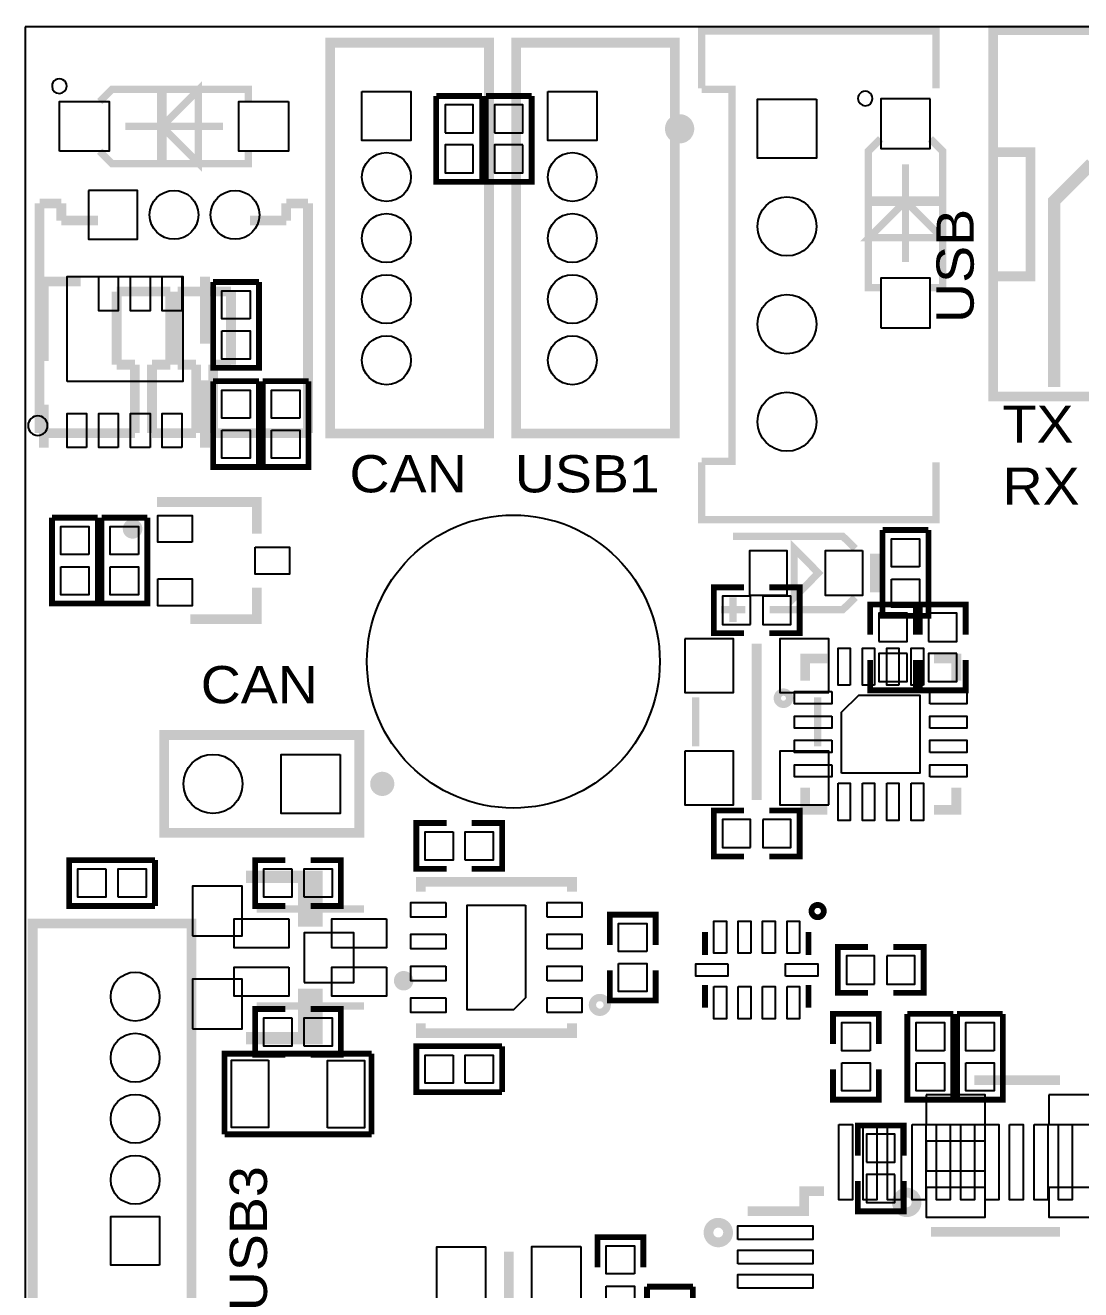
# Model space of a CAD drawing. Extents: x 0 to 44.2, y -0.6 to 47.
# Drawn here: x 0 to 21.62, y 21.14 to 47.03 of the extents above; entities that cross this region are included whole.
import ezdxf

# ---------------------------------------------------------------- set-up
doc = ezdxf.new("R2010")
doc.units = 0
for name, color, linetype in [('OUTLINE', 7, 'CONTINUOUS'), ('SILKSCREEN_BOTTOM', 230, 'CONTINUOUS'), ('SILKSCREEN_TOP', 7, 'CONTINUOUS'), ('SOLDERMASK_BOTTOM', 94, 'CONTINUOUS'), ('SOLDERMASK_TOP', 94, 'CONTINUOUS')]:
    doc.layers.add(name, color=color, linetype=linetype)

msp = doc.modelspace()

# ---------------------------------------------------------------- linework, layer by layer
at = {"layer": 'OUTLINE'}
msp.add_lwpolyline([(0, 47.00016), (0, 0), (44.00042, 0), (44.00042, 47.00016)], close=True, dxfattribs=at)
at = {"layer": 'SILKSCREEN_BOTTOM'}
for points, const_width in [([(8.4201, 45.58284), (9.3599, 45.58284)], 0.11938), ([(8.4201, 45.58284), (8.4201, 43.82516), (9.3599, 43.82516), (9.3599, 45.58284)], 0.11938), ([(9.4361, 45.58284), (10.3759, 45.58284)], 0.11938), ([(9.4361, 45.58284), (9.4361, 43.82516), (10.3759, 43.82516), (10.3759, 45.58284)], 0.11938), ([(17.526, 41.656), (17.272, 41.656), (17.272, 44.45), (17.526, 44.704)], 0.1524), ([(18.542, 44.704), (18.796, 44.45), (18.796, 41.656), (18.542, 41.656)], 0.1524), ([(18.034, 44.18076), (18.034, 42.17924)], 0.14986), ([(18.034, 43.42892), (17.2847, 42.67962), (18.7833, 42.67962), (18.034, 43.42892)], 0.14986), ([(18.7833, 43.42892), (17.2847, 43.42892)], 0.20066), ([(0.2921, 43.38066), (0.2921, 38.67912)], 0.20066), ([(0.73914, 43.38066), (0.2921, 43.38066)], 0.20066), ([(0.73914, 43.03014), (0.73914, 43.38066)], 0.20066), ([(5.79374, 43.38066), (5.3467, 43.38066)], 0.20066), ([(5.3467, 43.38066), (5.3467, 43.03014)], 0.20066), ([(5.79374, 38.67912), (5.79374, 43.38066)], 0.20066), ([(1.48844, 43.03014), (0.73914, 43.03014)], 0.20066), ([(5.3467, 43.03014), (4.60756, 43.03014)], 0.20066), ([(1.87198, 40.07866), (1.87198, 41.57726)], 0.20066), ([(1.87198, 41.57726), (2.96926, 41.57726)], 0.20066), ([(2.96926, 41.57726), (2.96926, 40.07866)], 0.20066), ([(3.12166, 40.07866), (3.12166, 41.57726)], 0.20066), ([(3.12166, 41.57726), (4.21386, 41.57726)], 0.20066), ([(4.21386, 41.57726), (4.21386, 40.07866)], 0.20066), ([(2.24536, 40.07866), (1.87198, 40.07866)], 0.20066), ([(2.24536, 38.67912), (2.24536, 40.07866)], 0.20066), ([(2.96926, 40.07866), (2.59588, 40.07866)], 0.20066), ([(2.59588, 40.07866), (2.59588, 38.67912)], 0.20066), ([(3.50012, 40.07866), (3.12166, 40.07866)], 0.20066), ([(3.50012, 38.67912), (3.50012, 40.07866)], 0.20066), ([(4.21386, 40.07866), (3.85064, 40.07866)], 0.20066), ([(3.85064, 40.07866), (3.85064, 38.67912)], 0.20066), ([(0.2921, 38.67912), (2.24536, 38.67912)], 0.20066), ([(2.59588, 38.67912), (3.50012, 38.67912)], 0.20066), ([(3.85064, 38.67912), (5.79374, 38.67912)], 0.20066), ([(14.72692, 34.5821), (14.10716, 34.5821), (14.10716, 35.5219), (14.72692, 35.5219)], 0.11938), ([(15.24508, 34.5821), (15.86484, 34.5821), (15.86484, 35.5219), (15.24508, 35.5219)], 0.11938), ([(18.2499, 34.54908), (18.2499, 35.16884), (17.3101, 35.16884), (17.3101, 34.54908)], 0.11938), ([(19.2659, 34.54908), (19.2659, 35.16884), (18.3261, 35.16884), (18.3261, 34.54908)], 0.11938), ([(14.986, 34.3662), (14.986, 31.1658)], 0.20066), ([(18.2499, 34.03092), (18.2499, 33.41116), (17.3101, 33.41116), (17.3101, 34.03092)], 0.11938), ([(19.2659, 34.03092), (19.2659, 33.41116), (18.3261, 33.41116), (18.3261, 34.03092)], 0.11938), ([(13.73632, 32.26562), (13.73632, 33.26638)], 0.14986), ([(16.23568, 32.26562), (16.23568, 33.26638)], 0.14986), ([(14.72692, 30.9499), (14.10716, 30.9499), (14.10716, 30.0101), (14.72692, 30.0101)], 0.11938), ([(15.24508, 30.9499), (15.86484, 30.9499), (15.86484, 30.0101), (15.24508, 30.0101)], 0.11938), ([(5.715, 29.591), (5.715, 28.702), (5.969, 28.702), (5.969, 29.591), (4.5212, 29.591)], 0.254), ([(17.26692, 28.1559), (16.64716, 28.1559), (16.64716, 27.2161), (17.26692, 27.2161)], 0.11938), ([(17.78508, 28.1559), (18.40484, 28.1559), (18.40484, 27.2161), (17.78508, 27.2161)], 0.11938), ([(5.715, 26.289), (5.715, 27.178), (5.969, 27.178), (5.969, 26.289), (4.5212, 26.289)], 0.254), ([(19.44116, 25.43048), (21.19884, 25.43048)], 0.20066), ([(17.0561, 23.88108), (17.0561, 24.50084), (17.9959, 24.50084), (17.9959, 23.88108)], 0.11938), ([(17.0561, 23.36292), (17.0561, 22.74316), (17.9959, 22.74316), (17.9959, 23.36292)], 0.11938), ([(18.55978, 22.32152), (21.19884, 22.32152)], 0.20066)]:
    msp.add_lwpolyline(points, dxfattribs=dict(at, const_width=const_width))
msp.add_lwpolyline([(17.35836, 45.5295, 1), (17.05964, 45.5305, 1)], format="xyb", close=True, dxfattribs=at)
at = {"layer": 'SILKSCREEN_BOTTOM', "const_width": 0.20066}
msp.add_lwpolyline([(18.26006, 22.92604, 0.999801), (17.85874, 22.92604, 1.000199), (18.26006, 22.92604)], format="xyb", dxfattribs=at)
at = {"layer": 'SILKSCREEN_TOP'}
for points, const_width in [([(18.6563, 45.74032), (18.6563, 46.91126), (13.8557, 46.91126), (13.8557, 45.74032)], 0.14986), ([(19.82978, 46.92904), (28.43022, 46.92904), (28.43022, 39.42842), (19.82978, 39.42842), (19.82978, 46.92904)], 0.20066), ([(6.2484, 46.6725), (9.4996, 46.6725), (9.4996, 38.6715), (6.2484, 38.6715), (6.2484, 46.6725)], 0.20066), ([(10.0584, 46.6725), (13.3096, 46.6725), (13.3096, 38.6715), (10.0584, 38.6715), (10.0584, 46.6725)], 0.20066), ([(2.79908, 44.958), (3.54838, 45.7073), (3.54838, 44.2087), (2.79908, 44.958)], 0.14986), ([(4.572, 45.466), (4.572, 45.72), (1.778, 45.72), (1.524, 45.466)], 0.1524), ([(2.79908, 44.2087), (2.79908, 45.7073)], 0.20066), ([(13.8557, 38.1), (14.478, 38.1), (14.478, 45.72), (13.8557, 45.72)], 0.14986), ([(2.04724, 44.958), (4.04876, 44.958)], 0.14986), ([(1.524, 44.45), (1.778, 44.196), (4.572, 44.196), (4.572, 44.45)], 0.1524), ([(19.83232, 44.42968), (20.59432, 44.42968), (20.59432, 41.88968), (19.83232, 41.88968)], 0.20066), ([(21.082, 39.624), (21.082, 43.434), (21.844, 44.196)], 0.254), ([(0.381, 40.1574), (0.381, 41.783), (1.13284, 41.783)], 0.20066), ([(3.5814, 41.783), (3.683, 41.783), (3.683, 40.50792)], 0.20066), ([(4.7879, 41.77284), (3.8481, 41.77284)], 0.11938), ([(4.7879, 41.77284), (4.7879, 40.01516), (3.8481, 40.01516), (3.8481, 41.77284)], 0.11938), ([(3.5814, 38.481), (3.683, 38.481), (3.683, 39.75608)], 0.20066), ([(4.7879, 39.74084), (3.8481, 39.74084)], 0.11938), ([(4.7879, 39.74084), (4.7879, 37.98316), (3.8481, 37.98316), (3.8481, 39.74084)], 0.11938), ([(5.8039, 39.74084), (4.8641, 39.74084)], 0.11938), ([(5.8039, 39.74084), (5.8039, 37.98316), (4.8641, 37.98316), (4.8641, 39.74084)], 0.11938), ([(0.381, 39.25824), (0.381, 38.481), (0.4826, 38.481)], 0.20066), ([(13.8557, 38.07968), (13.8557, 36.90874), (18.6563, 36.90874), (18.6563, 38.07968)], 0.14986), ([(2.70002, 37.26688), (4.74472, 37.26688), (4.74472, 36.61918)], 0.20066), ([(1.4859, 36.94684), (0.5461, 36.94684)], 0.11938), ([(1.4859, 36.94684), (1.4859, 35.18916), (0.5461, 35.18916), (0.5461, 36.94684)], 0.11938), ([(2.5019, 36.94684), (1.5621, 36.94684)], 0.11938), ([(2.5019, 36.94684), (2.5019, 35.18916), (1.5621, 35.18916), (1.5621, 36.94684)], 0.11938), ([(14.50086, 36.5633), (16.7513, 36.5633), (17.00276, 36.31438)], 0.14986), ([(18.5039, 36.69284), (17.5641, 36.69284)], 0.11938), ([(18.5039, 36.69284), (18.5039, 34.93516), (17.5641, 34.93516), (17.5641, 36.69284)], 0.11938), ([(16.25092, 35.814), (15.75308, 35.31362), (15.75308, 36.31438), (16.25092, 35.814)], 0.14986), ([(17.40408, 36.21278), (17.40408, 35.41522)], 0.20066), ([(3.38328, 34.86912), (4.74472, 34.86912), (4.74472, 35.51682)], 0.20066), ([(14.50086, 35.31362), (14.50086, 34.81324)], 0.14986), ([(17.00276, 35.31362), (16.7513, 35.0647), (15.2527, 35.0647)], 0.14986), ([(14.75232, 35.0647), (14.25194, 35.0647)], 0.14986), ([(15.9766, 33.60674), (15.9766, 34.0614), (16.43126, 34.0614)], 0.20066), ([(19.0754, 33.60674), (19.0754, 34.0614), (18.62074, 34.0614)], 0.20066), ([(6.8453, 32.49676), (6.8453, 30.49524), (2.8448, 30.49524), (2.8448, 32.49676), (6.8453, 32.49676)], 0.20066), ([(15.9766, 31.41726), (15.9766, 30.9626), (16.43126, 30.9626)], 0.20066), ([(19.0754, 31.41726), (19.0754, 30.9626), (18.62074, 30.9626)], 0.20066), ([(8.63092, 29.7561), (8.01116, 29.7561), (8.01116, 30.6959), (8.63092, 30.6959)], 0.11938), ([(9.14908, 29.7561), (9.76884, 29.7561), (9.76884, 30.6959), (9.14908, 30.6959)], 0.11938), ([(2.65684, 28.9941), (0.89916, 28.9941), (0.89916, 29.9339), (2.65684, 29.9339)], 0.11938), ([(2.65684, 28.9941), (2.65684, 29.9339)], 0.11938), ([(5.32892, 28.9941), (4.70916, 28.9941), (4.70916, 29.9339), (5.32892, 29.9339)], 0.11938), ([(5.84708, 28.9941), (6.46684, 28.9941), (6.46684, 29.9339), (5.84708, 29.9339)], 0.11938), ([(11.2014, 29.2862), (11.2014, 29.4894), (8.1026, 29.4894), (8.1026, 29.2862)], 0.20066), ([(6.94182, 28.93568), (4.74218, 28.93568)], 0.14986), ([(11.9761, 28.19908), (11.9761, 28.81884), (12.9159, 28.81884), (12.9159, 28.19908)], 0.11938), ([(3.4036, 20.6375), (0.1524, 20.6375), (0.1524, 28.6385), (3.4036, 28.6385), (3.4036, 20.6375)], 0.20066), ([(13.92682, 28.4607), (13.92682, 27.99334)], 0.11938), ([(16.04518, 28.4607), (16.04518, 27.99334)], 0.11938), ([(11.9761, 27.68092), (11.9761, 27.06116), (12.9159, 27.06116), (12.9159, 27.68092)], 0.11938), ([(13.92682, 26.9113), (13.92682, 27.37866)], 0.11938), ([(16.04518, 26.9113), (16.04518, 27.37866)], 0.11938), ([(5.32892, 25.9461), (4.70916, 25.9461), (4.70916, 26.8859), (5.32892, 26.8859)], 0.11938), ([(6.94182, 26.94432), (4.74218, 26.94432)], 0.14986), ([(5.84708, 25.9461), (6.46684, 25.9461), (6.46684, 26.8859), (5.84708, 26.8859)], 0.11938), ([(11.2014, 26.5938), (11.2014, 26.3906), (8.1026, 26.3906), (8.1026, 26.5938)], 0.20066), ([(17.4879, 26.16708), (17.4879, 26.78684), (16.5481, 26.78684), (16.5481, 26.16708)], 0.11938), ([(19.0119, 26.78684), (18.0721, 26.78684)], 0.11938), ([(19.0119, 26.78684), (19.0119, 25.02916), (18.0721, 25.02916), (18.0721, 26.78684)], 0.11938), ([(20.0279, 26.78684), (19.0881, 26.78684)], 0.11938), ([(20.0279, 26.78684), (20.0279, 25.02916), (19.0881, 25.02916), (19.0881, 26.78684)], 0.11938), ([(9.76884, 25.1841), (8.01116, 25.1841), (8.01116, 26.1239), (9.76884, 26.1239)], 0.11938), ([(9.76884, 25.1841), (9.76884, 26.1239)], 0.11938), ([(7.09422, 25.9715), (4.08178, 25.9715), (4.08178, 24.3205)], 0.11938), ([(7.09422, 24.3205), (7.09422, 25.9715)], 0.11938), ([(17.4879, 25.64892), (17.4879, 25.02916), (16.5481, 25.02916), (16.5481, 25.64892)], 0.11938), ([(4.08178, 24.3205), (7.09422, 24.3205)], 0.11938), ([(14.79804, 22.74824), (15.95882, 22.74824), (15.95882, 23.15718), (16.36776, 23.15718)], 0.20066), ([(12.6619, 21.59508), (12.6619, 22.21484), (11.7221, 22.21484), (11.7221, 21.59508)], 0.11938), ([(9.906, 21.9202), (9.906, 18.7198)], 0.20066), ([(13.6779, 21.19884), (12.7381, 21.19884)], 0.11938), ([(13.6779, 21.19884), (13.6779, 19.44116), (12.7381, 19.44116), (12.7381, 21.19884)], 0.11938)]:
    msp.add_lwpolyline(points, dxfattribs=dict(at, const_width=const_width))
for points in [[(0.84836, 45.7835, 1), (0.54764, 45.7825, 1)], [(0.4572, 38.83152, 1), (0.0568, 38.83248, 1)]]:
    msp.add_lwpolyline(points, format="xyb", close=True, dxfattribs=at)
for points, const_width in [([(13.55598, 44.90974, 1.001736), (13.25626, 44.90974, 0.998267), (13.55598, 44.90974)], 0.29972), ([(2.2987, 36.71824, 0.997611), (2.09804, 36.71824, 1.002395), (2.2987, 36.71824)], 0.20066), ([(15.6591, 33.25114, 1.000984), (15.40764, 33.2486, 0.999017), (15.6591, 33.25114)], 0.14986), ([(7.43712, 31.496, 1), (7.19074, 31.496, 1), (7.43712, 31.496)], 0.24892), ([(16.36014, 28.88996, 0.99814), (16.10868, 28.8925, 1.001864), (16.36014, 28.88996)], 0.11938), ([(7.85114, 27.46502, 0.999798), (7.65302, 27.46502, 1.000202), (7.85114, 27.46502)], 0.20066), ([(11.92276, 26.96972, 1.001854), (11.6205, 26.96972, 0.998149), (11.92276, 26.96972)], 0.14986), ([(14.39926, 22.30882, 1.002264), (13.99794, 22.30628, 0.997741), (14.39926, 22.30882)], 0.20066)]:
    msp.add_lwpolyline(points, format="xyb", dxfattribs=dict(at, const_width=const_width))
at = {"layer": 'SOLDERMASK_BOTTOM'}
for points in [[(6.89864, 45.67174), (7.8994, 45.67174), (7.8994, 44.67098), (6.89864, 44.67098)], [(10.70864, 45.67174), (11.7094, 45.67174), (11.7094, 44.67098), (10.70864, 44.67098)], [(8.60044, 44.82846), (9.17956, 44.82846), (9.17956, 45.4025), (8.60044, 45.4025)], [(9.61644, 44.82846), (10.19556, 44.82846), (10.19556, 45.4025), (9.61644, 45.4025)], [(16.21028, 45.51426), (16.21028, 44.30522), (15.00124, 44.30522), (15.00124, 45.51426)], [(18.542, 45.52442), (17.526, 45.52442), (17.526, 44.50842), (18.542, 44.50842)], [(9.17956, 44.57954), (8.60044, 44.57954), (8.60044, 44.0055), (9.17956, 44.0055)], [(10.19556, 44.57954), (9.61644, 44.57954), (9.61644, 44.0055), (10.19556, 44.0055)], [(1.29794, 43.64736), (1.29794, 42.6466), (2.2987, 42.6466), (2.2987, 43.64736)], [(17.526, 40.83558), (18.542, 40.83558), (18.542, 41.85158), (17.526, 41.85158)], [(14.86154, 34.76244), (14.86154, 35.34156), (14.2875, 35.34156), (14.2875, 34.76244)], [(15.11046, 35.34156), (15.11046, 34.76244), (15.6845, 34.76244), (15.6845, 35.34156)], [(17.49044, 34.41446), (18.06956, 34.41446), (18.06956, 34.9885), (17.49044, 34.9885)], [(18.50644, 34.41446), (19.08556, 34.41446), (19.08556, 34.9885), (18.50644, 34.9885)], [(13.51026, 34.46653), (13.51026, 33.36671), (14.51102, 33.36671), (14.51102, 34.46653)], [(16.46174, 33.36544), (16.46174, 34.46526), (15.46098, 34.46526), (15.46098, 33.36544)], [(18.06956, 34.16554), (17.49044, 34.16554), (17.49044, 33.5915), (18.06956, 33.5915)], [(19.08556, 34.16554), (18.50644, 34.16554), (18.50644, 33.5915), (19.08556, 33.5915)], [(13.51026, 32.16529), (13.51026, 31.06547), (14.51102, 31.06547), (14.51102, 32.16529)], [(16.46174, 31.0642), (16.46174, 32.16402), (15.46098, 32.16402), (15.46098, 31.0642)], [(6.44906, 32.10052), (6.44906, 30.89148), (5.24002, 30.89148), (5.24002, 32.10052)], [(14.86154, 30.19044), (14.86154, 30.76956), (14.2875, 30.76956), (14.2875, 30.19044)], [(15.11046, 30.76956), (15.11046, 30.19044), (15.6845, 30.19044), (15.6845, 30.76956)], [(3.429, 28.3845), (4.445, 28.3845), (4.445, 29.4005), (3.429, 29.4005)], [(5.715, 27.432), (6.731, 27.432), (6.731, 28.448), (5.715, 28.448)], [(17.40154, 27.39644), (17.40154, 27.97556), (16.8275, 27.97556), (16.8275, 27.39644)], [(17.65046, 27.97556), (17.65046, 27.39644), (18.2245, 27.39644), (18.2245, 27.97556)], [(3.429, 26.4795), (4.445, 26.4795), (4.445, 27.4955), (3.429, 27.4955)], [(18.46072, 25.13076), (18.46072, 24.52116), (19.66976, 24.52116), (19.66976, 25.13076)], [(20.97024, 25.13076), (20.97024, 24.52116), (22.17928, 24.52116), (22.17928, 25.13076)], [(17.23644, 23.74646), (17.81556, 23.74646), (17.81556, 24.3205), (17.23644, 24.3205)], [(18.46072, 24.1808), (18.46072, 23.5712), (19.66976, 23.5712), (19.66976, 24.1808)], [(17.81556, 23.49754), (17.23644, 23.49754), (17.23644, 22.9235), (17.81556, 22.9235)], [(18.46072, 23.23084), (18.46072, 22.62124), (19.66976, 22.62124), (19.66976, 23.23084)], [(20.97024, 23.23084), (20.97024, 22.62124), (22.17928, 22.62124), (22.17928, 23.23084)], [(2.75336, 21.63826), (1.7526, 21.63826), (1.7526, 22.63902), (2.75336, 22.63902)]]:
    msp.add_lwpolyline(points, close=True, dxfattribs=at)
for centre, radius in [((7.39902, 43.92168), 0.50038), ((11.20902, 43.92168), 0.50038), ((3.048, 43.14698), 0.50038), ((4.29768, 43.14698), 0.50038), ((15.60576, 42.91076), 0.60452), ((7.39902, 42.672), 0.50038), ((11.20902, 42.672), 0.50038), ((7.39902, 41.42232), 0.50038), ((11.20902, 41.42232), 0.50038), ((15.60576, 40.90924), 0.60452), ((7.39902, 40.1701), 0.50038), ((11.20902, 40.1701), 0.50038), ((15.60576, 38.91026), 0.60452), ((9.99998, 34.00044), 2.99974), ((3.84556, 31.496), 0.60452), ((2.25298, 27.1399), 0.50038), ((2.25298, 25.88768), 0.50038), ((2.25298, 24.638), 0.50038), ((2.25298, 23.38832), 0.50038)]:
    msp.add_circle(centre, radius, dxfattribs=at)
at = {"layer": 'SOLDERMASK_TOP'}
for points in [[(6.89864, 45.67174), (7.8994, 45.67174), (7.8994, 44.67098), (6.89864, 44.67098)], [(10.70864, 45.67174), (11.7094, 45.67174), (11.7094, 44.67098), (10.70864, 44.67098)], [(0.70358, 44.45), (0.70358, 45.466), (1.71958, 45.466), (1.71958, 44.45)], [(5.39242, 45.466), (5.39242, 44.45), (4.37642, 44.45), (4.37642, 45.466)], [(16.21028, 45.51426), (16.21028, 44.30522), (15.00124, 44.30522), (15.00124, 45.51426)], [(1.29794, 43.64736), (1.29794, 42.6466), (2.2987, 42.6466), (2.2987, 43.64736)], [(0.85598, 39.73322), (0.85598, 41.88206), (3.2258, 41.88206), (3.2258, 39.73322)], [(1.50749, 41.88206), (1.90627, 41.88206), (1.90627, 41.18102), (1.50749, 41.18102)], [(2.15773, 41.88206), (2.55651, 41.88206), (2.55651, 41.18102), (2.15773, 41.18102)], [(2.80797, 41.88206), (3.20675, 41.88206), (3.20675, 41.18102), (2.80797, 41.18102)], [(4.60756, 41.01846), (4.02844, 41.01846), (4.02844, 41.5925), (4.60756, 41.5925)], [(4.02844, 40.76954), (4.60756, 40.76954), (4.60756, 40.1955), (4.02844, 40.1955)], [(4.60756, 38.98646), (4.02844, 38.98646), (4.02844, 39.5605), (4.60756, 39.5605)], [(5.62356, 38.98646), (5.04444, 38.98646), (5.04444, 39.5605), (5.62356, 39.5605)], [(1.25603, 38.38194), (0.85725, 38.38194), (0.85725, 39.08298), (1.25603, 39.08298)], [(1.90627, 38.38194), (1.50749, 38.38194), (1.50749, 39.08298), (1.90627, 39.08298)], [(2.55651, 38.38194), (2.15773, 38.38194), (2.15773, 39.08298), (2.55651, 39.08298)], [(3.20675, 38.38194), (2.80797, 38.38194), (2.80797, 39.08298), (3.20675, 39.08298)], [(4.02844, 38.73754), (4.60756, 38.73754), (4.60756, 38.1635), (4.02844, 38.1635)], [(5.04444, 38.73754), (5.62356, 38.73754), (5.62356, 38.1635), (5.04444, 38.1635)], [(1.30556, 36.19246), (0.72644, 36.19246), (0.72644, 36.7665), (1.30556, 36.7665)], [(2.32156, 36.19246), (1.74244, 36.19246), (1.74244, 36.7665), (2.32156, 36.7665)], [(3.41884, 36.44265), (2.7178, 36.44265), (2.7178, 36.99383), (3.41884, 36.99383)], [(18.32356, 35.93846), (17.74444, 35.93846), (17.74444, 36.5125), (18.32356, 36.5125)], [(4.70916, 36.34359), (5.4102, 36.34359), (5.4102, 35.79241), (4.70916, 35.79241)], [(14.8463, 35.35426), (14.8463, 36.27374), (15.60576, 36.27374), (15.60576, 35.35426)], [(17.15643, 36.27374), (17.15643, 35.35426), (16.39697, 35.35426), (16.39697, 36.27374)], [(0.72644, 35.94354), (1.30556, 35.94354), (1.30556, 35.3695), (0.72644, 35.3695)], [(1.74244, 35.94354), (2.32156, 35.94354), (2.32156, 35.3695), (1.74244, 35.3695)], [(2.7178, 35.69335), (3.41884, 35.69335), (3.41884, 35.14217), (2.7178, 35.14217)], [(17.74444, 35.68954), (18.32356, 35.68954), (18.32356, 35.1155), (17.74444, 35.1155)], [(16.90116, 33.51657), (16.65224, 33.51657), (16.65224, 34.27603), (16.90116, 34.27603)], [(17.40154, 33.51657), (17.15262, 33.51657), (17.15262, 34.27603), (17.40154, 34.27603)], [(17.89938, 33.51657), (17.65046, 33.51657), (17.65046, 34.27603), (17.89938, 34.27603)], [(18.39976, 33.51657), (18.15084, 33.51657), (18.15084, 34.27603), (18.39976, 34.27603)], [(16.52143, 33.38576), (16.52143, 33.13684), (15.76197, 33.13684), (15.76197, 33.38576)], [(16.7259, 31.7119), (16.7259, 32.96158), (17.07642, 33.3121), (18.3261, 33.3121), (18.3261, 31.7119)], [(18.5293, 33.13684), (18.5293, 33.38576), (19.28876, 33.38576), (19.28876, 33.13684)], [(16.52143, 32.88538), (16.52143, 32.63646), (15.76197, 32.63646), (15.76197, 32.88538)], [(18.5293, 32.63646), (18.5293, 32.88538), (19.28876, 32.88538), (19.28876, 32.63646)], [(16.52143, 32.38754), (16.52143, 32.13862), (15.76197, 32.13862), (15.76197, 32.38754)], [(18.5293, 32.13862), (18.5293, 32.38754), (19.28876, 32.38754), (19.28876, 32.13862)], [(6.44906, 32.10052), (6.44906, 30.89148), (5.24002, 30.89148), (5.24002, 32.10052)], [(16.52143, 31.88716), (16.52143, 31.63824), (15.76197, 31.63824), (15.76197, 31.88716)], [(18.5293, 31.63824), (18.5293, 31.88716), (19.28876, 31.88716), (19.28876, 31.63824)], [(16.65224, 31.50743), (16.90116, 31.50743), (16.90116, 30.74797), (16.65224, 30.74797)], [(17.15262, 31.50743), (17.40154, 31.50743), (17.40154, 30.74797), (17.15262, 30.74797)], [(17.65046, 31.50743), (17.89938, 31.50743), (17.89938, 30.74797), (17.65046, 30.74797)], [(18.15084, 31.50743), (18.39976, 31.50743), (18.39976, 30.74797), (18.15084, 30.74797)], [(8.76554, 30.51556), (8.76554, 29.93644), (8.1915, 29.93644), (8.1915, 30.51556)], [(9.01446, 29.93644), (9.01446, 30.51556), (9.5885, 30.51556), (9.5885, 29.93644)], [(1.65354, 29.75356), (1.65354, 29.17444), (1.0795, 29.17444), (1.0795, 29.75356)], [(1.90246, 29.17444), (1.90246, 29.75356), (2.4765, 29.75356), (2.4765, 29.17444)], [(5.46354, 29.75356), (5.46354, 29.17444), (4.8895, 29.17444), (4.8895, 29.75356)], [(5.71246, 29.17444), (5.71246, 29.75356), (6.2865, 29.75356), (6.2865, 29.17444)], [(8.61314, 29.06522), (8.61314, 28.7655), (7.90194, 28.7655), (7.90194, 29.06522)], [(10.25144, 29.01442), (10.25144, 27.1145), (10.00252, 26.86558), (9.05256, 26.86558), (9.05256, 29.01442)], [(10.69086, 28.7655), (10.69086, 29.06522), (11.40206, 29.06522), (11.40206, 28.7655)], [(5.40131, 28.72994), (5.40131, 28.14066), (4.28117, 28.14066), (4.28117, 28.72994)], [(7.40283, 28.72994), (7.40283, 28.14066), (6.28269, 28.14066), (6.28269, 28.72994)], [(12.73556, 28.06446), (12.15644, 28.06446), (12.15644, 28.6385), (12.73556, 28.6385)], [(14.36497, 28.02636), (14.10843, 28.02636), (14.10843, 28.68676), (14.36497, 28.68676)], [(14.86535, 28.02636), (14.60881, 28.02636), (14.60881, 28.68676), (14.86535, 28.68676)], [(15.36319, 28.02636), (15.10665, 28.02636), (15.10665, 28.68676), (15.36319, 28.68676)], [(15.86357, 28.02636), (15.60703, 28.02636), (15.60703, 28.68676), (15.86357, 28.68676)], [(8.61314, 28.41498), (8.61314, 28.11526), (7.90194, 28.11526), (7.90194, 28.41498)], [(10.69086, 28.11526), (10.69086, 28.41498), (11.40206, 28.41498), (11.40206, 28.11526)], [(5.40131, 27.73934), (5.40131, 27.15006), (4.28117, 27.15006), (4.28117, 27.73934)], [(7.40283, 27.73934), (7.40283, 27.15006), (6.28269, 27.15006), (6.28269, 27.73934)], [(8.61314, 27.76474), (8.61314, 27.46502), (7.90194, 27.46502), (7.90194, 27.76474)], [(10.69086, 27.46502), (10.69086, 27.76474), (11.40206, 27.76474), (11.40206, 27.46502)], [(12.15644, 27.81554), (12.73556, 27.81554), (12.73556, 27.2415), (12.15644, 27.2415)], [(14.39672, 27.81427), (14.39672, 27.55773), (13.73632, 27.55773), (13.73632, 27.81427)], [(15.57528, 27.55646), (15.57528, 27.813), (16.23568, 27.813), (16.23568, 27.55646)], [(14.10843, 27.34564), (14.36497, 27.34564), (14.36497, 26.68524), (14.10843, 26.68524)], [(14.60881, 27.34564), (14.86535, 27.34564), (14.86535, 26.68524), (14.60881, 26.68524)], [(15.10665, 27.34564), (15.36319, 27.34564), (15.36319, 26.68524), (15.10665, 26.68524)], [(15.60703, 27.34564), (15.86357, 27.34564), (15.86357, 26.68524), (15.60703, 26.68524)], [(8.61314, 27.1145), (8.61314, 26.81478), (7.90194, 26.81478), (7.90194, 27.1145)], [(10.69086, 26.81478), (10.69086, 27.1145), (11.40206, 27.1145), (11.40206, 26.81478)], [(5.46354, 26.70556), (5.46354, 26.12644), (4.8895, 26.12644), (4.8895, 26.70556)], [(5.71246, 26.12644), (5.71246, 26.70556), (6.2865, 26.70556), (6.2865, 26.12644)], [(17.30756, 26.03246), (16.72844, 26.03246), (16.72844, 26.6065), (17.30756, 26.6065)], [(18.83156, 26.03246), (18.25244, 26.03246), (18.25244, 26.6065), (18.83156, 26.6065)], [(19.84756, 26.03246), (19.26844, 26.03246), (19.26844, 26.6065), (19.84756, 26.6065)], [(8.76554, 25.94356), (8.76554, 25.36444), (8.1915, 25.36444), (8.1915, 25.94356)], [(9.01446, 25.36444), (9.01446, 25.94356), (9.5885, 25.94356), (9.5885, 25.36444)], [(4.98221, 25.83561), (4.98221, 24.45639), (4.22275, 24.45639), (4.22275, 25.83561)], [(6.19252, 24.45512), (6.19252, 25.83434), (6.95198, 25.83434), (6.95198, 24.45512)], [(16.72844, 25.78354), (17.30756, 25.78354), (17.30756, 25.2095), (16.72844, 25.2095)], [(18.25244, 25.78354), (18.83156, 25.78354), (18.83156, 25.2095), (18.25244, 25.2095)], [(19.26844, 25.78354), (19.84756, 25.78354), (19.84756, 25.2095), (19.26844, 25.2095)], [(16.66748, 24.51862), (16.94688, 24.51862), (16.94688, 22.97938), (16.66748, 22.97938)], [(17.16786, 24.51862), (17.44726, 24.51862), (17.44726, 22.97938), (17.16786, 22.97938)], [(17.66824, 24.51862), (17.94764, 24.51862), (17.94764, 22.97938), (17.66824, 22.97938)], [(18.16862, 24.51862), (18.44802, 24.51862), (18.44802, 22.97938), (18.16862, 22.97938)], [(18.669, 24.51862), (18.9484, 24.51862), (18.9484, 22.97938), (18.669, 22.97938)], [(19.16938, 24.51862), (19.44878, 24.51862), (19.44878, 22.97938), (19.16938, 22.97938)], [(19.66722, 24.51862), (19.94662, 24.51862), (19.94662, 22.97938), (19.66722, 22.97938)], [(20.1676, 24.51862), (20.447, 24.51862), (20.447, 22.97938), (20.1676, 22.97938)], [(20.66798, 24.51862), (20.94738, 24.51862), (20.94738, 22.97938), (20.66798, 22.97938)], [(21.16836, 24.51862), (21.44776, 24.51862), (21.44776, 22.97938), (21.16836, 22.97938)], [(2.75336, 21.63826), (1.7526, 21.63826), (1.7526, 22.63902), (2.75336, 22.63902)], [(14.59738, 22.16912), (14.59738, 22.44852), (16.13662, 22.44852), (16.13662, 22.16912)], [(8.43026, 20.91944), (8.43026, 22.01926), (9.43102, 22.01926), (9.43102, 20.91944)], [(11.38174, 22.02053), (11.38174, 20.92071), (10.38098, 20.92071), (10.38098, 22.02053)], [(12.48156, 21.46046), (11.90244, 21.46046), (11.90244, 22.0345), (12.48156, 22.0345)], [(14.59738, 21.66874), (14.59738, 21.94814), (16.13662, 21.94814), (16.13662, 21.66874)], [(14.59738, 21.16836), (14.59738, 21.44776), (16.13662, 21.44776), (16.13662, 21.16836)], [(11.90244, 21.21154), (12.48156, 21.21154), (12.48156, 20.6375), (11.90244, 20.6375)]]:
    msp.add_lwpolyline(points, close=True, dxfattribs=at)
for centre, radius in [((7.39902, 43.92168), 0.50038), ((11.20902, 43.92168), 0.50038), ((3.048, 43.14698), 0.50038), ((4.29768, 43.14698), 0.50038), ((15.60576, 42.91076), 0.60452), ((7.39902, 42.672), 0.50038), ((11.20902, 42.672), 0.50038), ((7.39902, 41.42232), 0.50038), ((11.20902, 41.42232), 0.50038), ((15.60576, 40.90924), 0.60452), ((7.39902, 40.1701), 0.50038), ((11.20902, 40.1701), 0.50038), ((15.60576, 38.91026), 0.60452), ((9.99998, 34.00044), 2.99974), ((3.84556, 31.496), 0.60452), ((2.25298, 27.1399), 0.50038), ((2.25298, 25.88768), 0.50038), ((2.25298, 24.638), 0.50038), ((2.25298, 23.38832), 0.50038)]:
    msp.add_circle(centre, radius, dxfattribs=at)

# ---------------------------------------------------------------- texts
at = {"layer": 'SILKSCREEN_TOP', "width": 1.116667}
for s, p in [('USB', (19.431, 40.9321)), ('USB3', (4.953, 20.69592))]:
    msp.add_text(s, height=0.762, rotation=90, dxfattribs=at).set_placement(p)
for s, p in [('TX', (20.02282, 38.481)), ('CAN', (6.6421, 37.465)), ('USB1', (10.02792, 37.465)), ('RX', (20.02282, 37.211)), ('CAN', (3.5941, 33.147))]:
    msp.add_text(s, height=0.762, dxfattribs=at).set_placement(p)

doc.saveas('drawing.dxf')
